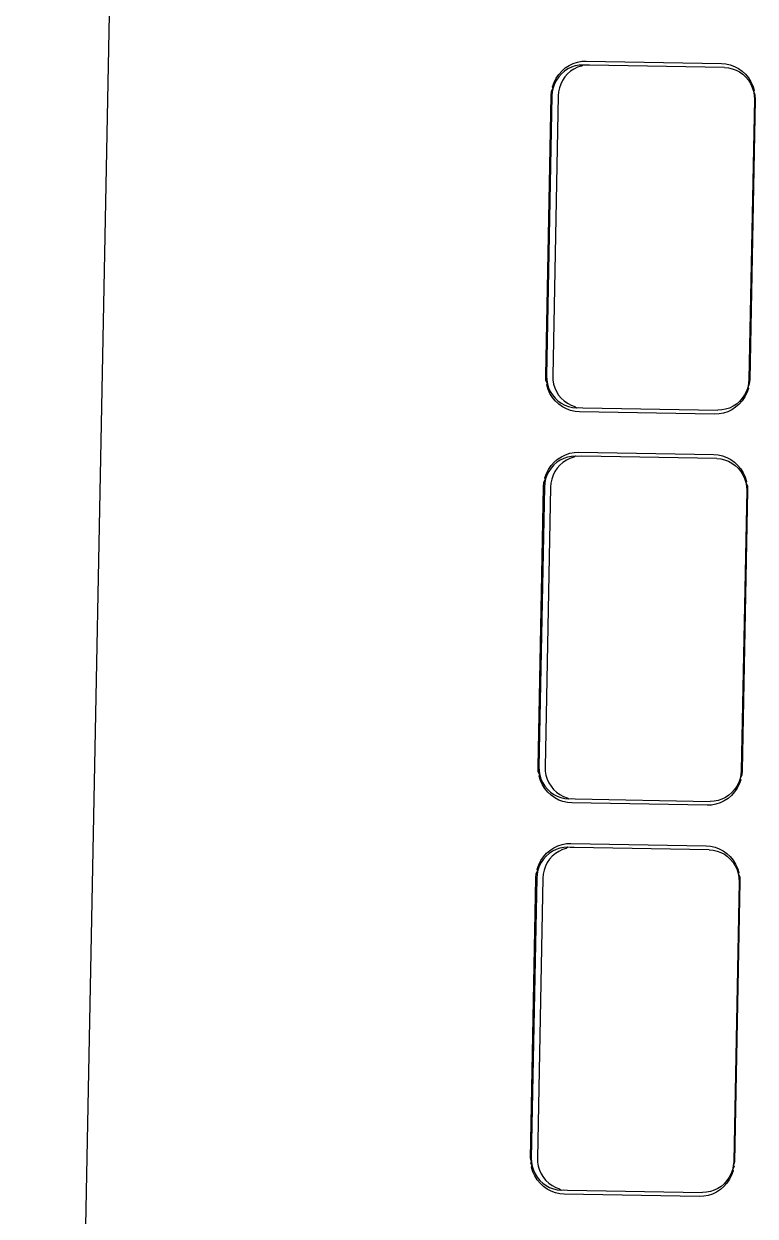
# Model space of a CAD drawing. Header units: millimetres. Extents: x 44692 to 174433, y -26273 to 14445.
# Drawn here: x 148764 to 148796.3, y -16441 to -16388.3 of the extents above; entities that cross this region are included whole.
import ezdxf

# ---------------------------------------------------------------- set-up
doc = ezdxf.new("R2010")
doc.units = ezdxf.units.MM
doc.header["$LTSCALE"] = 100
doc.layers.add('Muebles', color=112, linetype='Continuous')

msp = doc.modelspace()

# ---------------------------------------------------------------- linework, layer by layer
at = {"layer": 'Muebles'}
for p, q in [((148768.812, -16334.527), (148764.006, -16581.09)), ((148787.769, -16390.41), (148787.922, -16390.277)), ((148787.922, -16390.277), (148788.09, -16390.167)), ((148788.196, -16390.241), (148788.036, -16390.319)), ((148788.09, -16390.167), (148788.27, -16390.08)), ((148788.365, -16390.186), (148788.196, -16390.241)), ((148788.27, -16390.08), (148788.46, -16390.017)), ((148788.469, -16390.246), (148788.309, -16390.323)), ((148788.539, -16390.153), (148788.365, -16390.186)), ((148788.46, -16390.017), (148788.656, -16389.981)), ((148788.638, -16390.191), (148788.469, -16390.246)), ((148788.716, -16390.145), (148788.539, -16390.153)), ((148788.716, -16390.145), (148788.638, -16390.191)), ((148788.656, -16389.981), (148788.85, -16389.971)), ((148788.812, -16390.158), (148788.716, -16390.145)), ((148788.989, -16390.15), (148788.812, -16390.158)), ((148788.85, -16389.971), (148794.826, -16390.077)), ((148794.954, -16390.255), (148788.989, -16390.15)), ((148794.826, -16390.077), (148795.019, -16390.093)), ((148794.954, -16390.255), (148795.13, -16390.27)), ((148795.019, -16390.093), (148795.214, -16390.136)), ((148795.13, -16390.27), (148795.303, -16390.308)), ((148795.214, -16390.136), (148795.401, -16390.205)), ((148795.303, -16390.308), (148795.469, -16390.369)), ((148795.401, -16390.205), (148795.578, -16390.299)), ((148795.578, -16390.299), (148795.742, -16390.415)), ((148787.429, -16390.911), (148787.521, -16390.729)), ((148787.531, -16390.818), (148787.45, -16390.979)), ((148787.521, -16390.729), (148787.635, -16390.561)), ((148787.633, -16390.668), (148787.531, -16390.818)), ((148787.752, -16390.534), (148787.633, -16390.668)), ((148787.635, -16390.561), (148787.769, -16390.41)), ((148787.804, -16390.822), (148787.723, -16390.984)), ((148787.887, -16390.417), (148787.752, -16390.534)), ((148787.906, -16390.673), (148787.804, -16390.822)), ((148788.036, -16390.319), (148787.887, -16390.417)), ((148788.025, -16390.539), (148787.906, -16390.673)), ((148788.16, -16390.422), (148788.025, -16390.539)), ((148788.309, -16390.323), (148788.16, -16390.422)), ((148795.469, -16390.369), (148795.626, -16390.453)), ((148795.626, -16390.453), (148795.771, -16390.556)), ((148795.742, -16390.415), (148795.889, -16390.553)), ((148795.771, -16390.556), (148795.902, -16390.678)), ((148795.889, -16390.553), (148796.017, -16390.709)), ((148795.902, -16390.678), (148796.015, -16390.816)), ((148796.015, -16390.816), (148796.111, -16390.969)), ((148796.017, -16390.709), (148796.125, -16390.881)), ((148787.302, -16391.502), (148787.318, -16391.304)), ((148787.318, -16391.304), (148787.39, -16391.15)), ((148787.352, -16391.327), (148787.337, -16391.508)), ((148787.39, -16391.15), (148787.352, -16391.327)), ((148787.361, -16391.104), (148787.429, -16390.911)), ((148787.39, -16391.15), (148787.361, -16391.104)), ((148787.45, -16390.979), (148787.39, -16391.15)), ((148787.625, -16391.332), (148787.61, -16391.513)), ((148787.663, -16391.154), (148787.625, -16391.332)), ((148787.723, -16390.984), (148787.663, -16391.154)), ((148796.111, -16390.969), (148796.186, -16391.133)), ((148796.125, -16390.881), (148796.209, -16391.066)), ((148796.186, -16391.133), (148796.239, -16391.306)), ((148796.209, -16391.066), (148796.27, -16391.261)), ((148796.27, -16391.261), (148796.239, -16391.306)), ((148796.239, -16391.306), (148796.27, -16391.484)), ((148796.239, -16391.306), (148796.305, -16391.462)), ((148787.061, -16403.875), (148787.302, -16391.502)), ((148787.337, -16391.508), (148787.096, -16403.869)), ((148787.61, -16391.513), (148787.369, -16403.874)), ((148796.278, -16391.666), (148796.037, -16404.027)), ((148796.313, -16391.661), (148796.072, -16404.034)), ((148796.27, -16391.484), (148796.278, -16391.666)), ((148796.305, -16391.462), (148796.313, -16391.661)), ((148787.07, -16404.074), (148787.061, -16403.875)), ((148787.096, -16403.869), (148787.104, -16404.051)), ((148787.369, -16403.874), (148787.377, -16404.055)), ((148787.135, -16404.229), (148787.07, -16404.074)), ((148787.104, -16404.051), (148787.135, -16404.229)), ((148787.105, -16404.275), (148787.135, -16404.229)), ((148787.165, -16404.47), (148787.105, -16404.275)), ((148787.135, -16404.229), (148787.188, -16404.402)), ((148787.249, -16404.655), (148787.165, -16404.47)), ((148787.188, -16404.402), (148787.263, -16404.566)), ((148787.377, -16404.055), (148787.408, -16404.234)), ((148787.408, -16404.234), (148787.461, -16404.407)), ((148787.461, -16404.407), (148787.537, -16404.571)), ((148795.984, -16404.385), (148795.924, -16404.556)), ((148796.013, -16404.432), (148795.945, -16404.625)), ((148796.022, -16404.208), (148795.984, -16404.385)), ((148796.056, -16404.232), (148795.984, -16404.385)), ((148795.984, -16404.385), (148796.013, -16404.432)), ((148796.037, -16404.027), (148796.022, -16404.208)), ((148796.072, -16404.034), (148796.056, -16404.232)), ((148787.357, -16404.827), (148787.249, -16404.655)), ((148787.263, -16404.566), (148787.359, -16404.719)), ((148787.485, -16404.983), (148787.357, -16404.827)), ((148787.359, -16404.719), (148787.473, -16404.857)), ((148787.473, -16404.857), (148787.603, -16404.979)), ((148787.633, -16405.121), (148787.485, -16404.983)), ((148787.537, -16404.571), (148787.632, -16404.723)), ((148787.603, -16404.979), (148787.748, -16405.082)), ((148787.632, -16404.723), (148787.746, -16404.862)), ((148787.746, -16404.862), (148787.876, -16404.984)), ((148787.876, -16404.984), (148788.021, -16405.087)), ((148795.622, -16405.001), (148795.487, -16405.118)), ((148795.739, -16404.975), (148795.605, -16405.126)), ((148795.742, -16404.866), (148795.622, -16405.001)), ((148795.853, -16404.807), (148795.739, -16404.975)), ((148795.843, -16404.717), (148795.742, -16404.866)), ((148795.924, -16404.556), (148795.843, -16404.717)), ((148795.945, -16404.625), (148795.853, -16404.807)), ((148787.796, -16405.237), (148787.633, -16405.121)), ((148787.748, -16405.082), (148787.905, -16405.165)), ((148787.973, -16405.331), (148787.796, -16405.237)), ((148787.905, -16405.165), (148788.072, -16405.227)), ((148788.16, -16405.4), (148787.973, -16405.331)), ((148788.021, -16405.087), (148788.178, -16405.17)), ((148788.072, -16405.227), (148788.244, -16405.265)), ((148788.355, -16405.443), (148788.16, -16405.4)), ((148788.178, -16405.17), (148788.345, -16405.232)), ((148788.244, -16405.265), (148788.421, -16405.28)), ((148788.345, -16405.232), (148788.421, -16405.28)), ((148788.548, -16405.46), (148788.355, -16405.443)), ((148788.421, -16405.28), (148788.517, -16405.27)), ((148788.517, -16405.27), (148788.694, -16405.285)), ((148794.524, -16405.565), (148788.548, -16405.46)), ((148788.694, -16405.285), (148794.659, -16405.39)), ((148794.718, -16405.555), (148794.524, -16405.565)), ((148794.835, -16405.381), (148794.659, -16405.39)), ((148794.914, -16405.519), (148794.718, -16405.555)), ((148795.009, -16405.349), (148794.835, -16405.381)), ((148795.104, -16405.457), (148794.914, -16405.519)), ((148795.178, -16405.294), (148795.009, -16405.349)), ((148795.284, -16405.369), (148795.104, -16405.457)), ((148795.338, -16405.216), (148795.178, -16405.294)), ((148795.452, -16405.259), (148795.284, -16405.369)), ((148795.487, -16405.118), (148795.338, -16405.216)), ((148795.605, -16405.126), (148795.452, -16405.259)), ((148787.298, -16407.837), (148787.433, -16407.686)), ((148787.55, -16407.693), (148787.415, -16407.81)), ((148787.433, -16407.686), (148787.585, -16407.554)), ((148787.699, -16407.595), (148787.55, -16407.693)), ((148787.585, -16407.554), (148787.753, -16407.443)), ((148787.859, -16407.517), (148787.699, -16407.595)), ((148787.753, -16407.443), (148787.934, -16407.356)), ((148787.972, -16407.599), (148787.823, -16407.698)), ((148788.028, -16407.462), (148787.859, -16407.517)), ((148787.934, -16407.356), (148788.124, -16407.293)), ((148788.133, -16407.522), (148787.972, -16407.599)), ((148788.202, -16407.43), (148788.028, -16407.462)), ((148788.124, -16407.293), (148788.32, -16407.257)), ((148788.301, -16407.467), (148788.133, -16407.522)), ((148788.379, -16407.421), (148788.202, -16407.43)), ((148788.379, -16407.421), (148788.301, -16407.467)), ((148788.32, -16407.257), (148788.513, -16407.247)), ((148788.475, -16407.434), (148788.379, -16407.421)), ((148788.652, -16407.426), (148788.475, -16407.434)), ((148788.513, -16407.247), (148794.489, -16407.353)), ((148794.617, -16407.531), (148788.652, -16407.426)), ((148794.489, -16407.353), (148794.682, -16407.369)), ((148794.617, -16407.531), (148794.793, -16407.546)), ((148794.682, -16407.369), (148794.877, -16407.413)), ((148794.793, -16407.546), (148794.966, -16407.584)), ((148794.877, -16407.413), (148795.064, -16407.482)), ((148794.966, -16407.584), (148795.132, -16407.646)), ((148795.064, -16407.482), (148795.241, -16407.575)), ((148795.132, -16407.646), (148795.289, -16407.729)), ((148795.241, -16407.575), (148795.405, -16407.692)), ((148795.405, -16407.692), (148795.552, -16407.829)), ((148787.025, -16408.38), (148787.092, -16408.187)), ((148787.092, -16408.187), (148787.184, -16408.006)), ((148787.195, -16408.094), (148787.113, -16408.255)), ((148787.184, -16408.006), (148787.298, -16407.837)), ((148787.296, -16407.944), (148787.195, -16408.094)), ((148787.415, -16407.81), (148787.296, -16407.944)), ((148787.468, -16408.098), (148787.386, -16408.26)), ((148787.569, -16407.949), (148787.468, -16408.098)), ((148787.688, -16407.815), (148787.569, -16407.949)), ((148787.823, -16407.698), (148787.688, -16407.815)), ((148795.289, -16407.729), (148795.434, -16407.832)), ((148795.434, -16407.832), (148795.565, -16407.954)), ((148795.552, -16407.829), (148795.681, -16407.985)), ((148795.565, -16407.954), (148795.679, -16408.092)), ((148795.679, -16408.092), (148795.774, -16408.245)), ((148795.681, -16407.985), (148795.788, -16408.157)), ((148795.788, -16408.157), (148795.873, -16408.342)), ((148786.965, -16408.778), (148786.982, -16408.58)), ((148786.982, -16408.58), (148787.053, -16408.426)), ((148787.015, -16408.603), (148787, -16408.784)), ((148787.053, -16408.426), (148787.015, -16408.603)), ((148787.053, -16408.426), (148787.025, -16408.38)), ((148787.113, -16408.255), (148787.053, -16408.426)), ((148787.288, -16408.608), (148787.273, -16408.789)), ((148787.326, -16408.431), (148787.288, -16408.608)), ((148787.386, -16408.26), (148787.326, -16408.431)), ((148795.774, -16408.245), (148795.849, -16408.409)), ((148795.849, -16408.409), (148795.903, -16408.582)), ((148795.873, -16408.342), (148795.933, -16408.537)), ((148795.933, -16408.537), (148795.903, -16408.582)), ((148795.903, -16408.582), (148795.934, -16408.76)), ((148795.903, -16408.582), (148795.968, -16408.739)), ((148795.968, -16408.739), (148795.977, -16408.937)), ((148786.724, -16421.151), (148786.965, -16408.778)), ((148787, -16408.784), (148786.759, -16421.145)), ((148787.273, -16408.789), (148787.032, -16421.15)), ((148795.942, -16408.942), (148795.701, -16421.303)), ((148795.977, -16408.937), (148795.736, -16421.31)), ((148795.934, -16408.76), (148795.942, -16408.942)), ((148786.733, -16421.35), (148786.724, -16421.151)), ((148786.798, -16421.505), (148786.733, -16421.35)), ((148786.759, -16421.145), (148786.767, -16421.327)), ((148786.767, -16421.327), (148786.798, -16421.505)), ((148787.032, -16421.15), (148787.04, -16421.331)), ((148787.04, -16421.331), (148787.071, -16421.51)), ((148795.701, -16421.303), (148795.686, -16421.484)), ((148795.736, -16421.31), (148795.719, -16421.509)), ((148786.768, -16421.551), (148786.798, -16421.505)), ((148786.828, -16421.746), (148786.768, -16421.551)), ((148786.798, -16421.505), (148786.852, -16421.678)), ((148786.913, -16421.931), (148786.828, -16421.746)), ((148786.852, -16421.678), (148786.927, -16421.842)), ((148786.927, -16421.842), (148787.022, -16421.995)), ((148787.071, -16421.51), (148787.125, -16421.683)), ((148787.125, -16421.683), (148787.2, -16421.847)), ((148787.2, -16421.847), (148787.295, -16421.999)), ((148795.587, -16421.832), (148795.506, -16421.993)), ((148795.608, -16421.901), (148795.517, -16422.083)), ((148795.648, -16421.661), (148795.587, -16421.832)), ((148795.676, -16421.709), (148795.608, -16421.901)), ((148795.686, -16421.484), (148795.648, -16421.661)), ((148795.719, -16421.509), (148795.648, -16421.661)), ((148795.648, -16421.661), (148795.676, -16421.709)), ((148787.02, -16422.103), (148786.913, -16421.931)), ((148787.149, -16422.259), (148787.02, -16422.103)), ((148787.022, -16421.995), (148787.136, -16422.133)), ((148787.136, -16422.133), (148787.267, -16422.255)), ((148787.296, -16422.397), (148787.149, -16422.259)), ((148787.267, -16422.255), (148787.412, -16422.358)), ((148787.295, -16421.999), (148787.409, -16422.138)), ((148787.459, -16422.513), (148787.296, -16422.397)), ((148787.409, -16422.138), (148787.54, -16422.26)), ((148787.412, -16422.358), (148787.569, -16422.441)), ((148787.54, -16422.26), (148787.685, -16422.363)), ((148787.685, -16422.363), (148787.842, -16422.446)), ((148795.15, -16422.394), (148795.001, -16422.492)), ((148795.268, -16422.403), (148795.116, -16422.535)), ((148795.286, -16422.277), (148795.15, -16422.394)), ((148795.402, -16422.251), (148795.268, -16422.403)), ((148795.405, -16422.143), (148795.286, -16422.277)), ((148795.517, -16422.083), (148795.402, -16422.251)), ((148795.506, -16421.993), (148795.405, -16422.143)), ((148787.636, -16422.607), (148787.459, -16422.513)), ((148787.569, -16422.441), (148787.735, -16422.503)), ((148787.824, -16422.676), (148787.636, -16422.607)), ((148787.735, -16422.503), (148787.908, -16422.541)), ((148788.018, -16422.719), (148787.824, -16422.676)), ((148787.842, -16422.446), (148788.008, -16422.508)), ((148787.908, -16422.541), (148788.084, -16422.556)), ((148788.008, -16422.508), (148788.084, -16422.556)), ((148788.211, -16422.736), (148788.018, -16422.719)), ((148788.084, -16422.556), (148788.181, -16422.546)), ((148788.181, -16422.546), (148788.357, -16422.561)), ((148794.188, -16422.841), (148788.211, -16422.736)), ((148788.357, -16422.561), (148794.322, -16422.666)), ((148794.381, -16422.832), (148794.188, -16422.841)), ((148794.499, -16422.657), (148794.322, -16422.666)), ((148794.577, -16422.795), (148794.381, -16422.832)), ((148794.673, -16422.625), (148794.499, -16422.657)), ((148794.767, -16422.733), (148794.577, -16422.795)), ((148794.841, -16422.57), (148794.673, -16422.625)), ((148794.948, -16422.646), (148794.767, -16422.733)), ((148795.001, -16422.492), (148794.841, -16422.57)), ((148795.116, -16422.535), (148794.948, -16422.646)), ((148787.787, -16424.57), (148787.983, -16424.533)), ((148787.983, -16424.533), (148788.176, -16424.524)), ((148788.176, -16424.524), (148794.153, -16424.629)), ((148786.961, -16425.114), (148787.096, -16424.962)), ((148787.214, -16424.969), (148787.078, -16425.086)), ((148787.096, -16424.962), (148787.248, -16424.83)), ((148787.363, -16424.871), (148787.214, -16424.969)), ((148787.248, -16424.83), (148787.416, -16424.719)), ((148787.487, -16424.974), (148787.351, -16425.091)), ((148787.523, -16424.793), (148787.363, -16424.871)), ((148787.416, -16424.719), (148787.597, -16424.632)), ((148787.636, -16424.876), (148787.487, -16424.974)), ((148787.691, -16424.738), (148787.523, -16424.793)), ((148787.597, -16424.632), (148787.787, -16424.57)), ((148787.796, -16424.798), (148787.636, -16424.876)), ((148787.865, -16424.706), (148787.691, -16424.738)), ((148787.964, -16424.743), (148787.796, -16424.798)), ((148788.042, -16424.697), (148787.865, -16424.706)), ((148788.042, -16424.697), (148787.964, -16424.743)), ((148788.138, -16424.71), (148788.042, -16424.697)), ((148788.315, -16424.702), (148788.138, -16424.71)), ((148794.28, -16424.807), (148788.315, -16424.702)), ((148794.153, -16424.629), (148794.346, -16424.645)), ((148794.28, -16424.807), (148794.456, -16424.822)), ((148794.346, -16424.645), (148794.54, -16424.689)), ((148794.456, -16424.822), (148794.629, -16424.86)), ((148794.54, -16424.689), (148794.728, -16424.758)), ((148794.629, -16424.86), (148794.795, -16424.922)), ((148794.728, -16424.758), (148794.905, -16424.851)), ((148794.795, -16424.922), (148794.952, -16425.005)), ((148794.905, -16424.851), (148795.068, -16424.968)), ((148794.952, -16425.005), (148795.097, -16425.108)), ((148795.068, -16424.968), (148795.215, -16425.105)), ((148786.688, -16425.656), (148786.756, -16425.464)), ((148786.777, -16425.531), (148786.716, -16425.702)), ((148786.756, -16425.464), (148786.847, -16425.282)), ((148786.858, -16425.37), (148786.777, -16425.531)), ((148786.847, -16425.282), (148786.961, -16425.114)), ((148786.959, -16425.22), (148786.858, -16425.37)), ((148787.078, -16425.086), (148786.959, -16425.22)), ((148787.05, -16425.536), (148786.989, -16425.707)), ((148787.131, -16425.374), (148787.05, -16425.536)), ((148787.232, -16425.225), (148787.131, -16425.374)), ((148787.351, -16425.091), (148787.232, -16425.225)), ((148795.097, -16425.108), (148795.228, -16425.23)), ((148795.215, -16425.105), (148795.344, -16425.262)), ((148795.228, -16425.23), (148795.342, -16425.368)), ((148795.342, -16425.368), (148795.437, -16425.521)), ((148795.344, -16425.262), (148795.451, -16425.434)), ((148795.437, -16425.521), (148795.512, -16425.685)), ((148795.451, -16425.434), (148795.536, -16425.619)), ((148786.387, -16438.428), (148786.628, -16426.055)), ((148786.663, -16426.06), (148786.422, -16438.421)), ((148786.628, -16426.055), (148786.645, -16425.856)), ((148786.645, -16425.856), (148786.716, -16425.702)), ((148786.678, -16425.879), (148786.663, -16426.06)), ((148786.716, -16425.702), (148786.678, -16425.879)), ((148786.716, -16425.702), (148786.688, -16425.656)), ((148786.936, -16426.065), (148786.695, -16438.426)), ((148786.951, -16425.884), (148786.936, -16426.065)), ((148786.989, -16425.707), (148786.951, -16425.884)), ((148795.512, -16425.685), (148795.566, -16425.858)), ((148795.536, -16425.619), (148795.596, -16425.813)), ((148795.596, -16425.813), (148795.566, -16425.858)), ((148795.566, -16425.858), (148795.597, -16426.036)), ((148795.566, -16425.858), (148795.631, -16426.015)), ((148795.597, -16426.036), (148795.605, -16426.218)), ((148795.631, -16426.015), (148795.64, -16426.213)), ((148795.605, -16426.218), (148795.364, -16438.579)), ((148795.64, -16426.213), (148795.399, -16438.587)), ((148786.43, -16438.603), (148786.387, -16438.428)), ((148786.396, -16438.626), (148786.43, -16438.603)), ((148786.461, -16438.781), (148786.396, -16438.626)), ((148786.422, -16438.421), (148786.43, -16438.603)), ((148786.43, -16438.603), (148786.461, -16438.781)), ((148786.695, -16438.426), (148786.703, -16438.607)), ((148786.703, -16438.607), (148786.734, -16438.786)), ((148795.349, -16438.76), (148795.311, -16438.937)), ((148795.364, -16438.579), (148795.349, -16438.76)), ((148795.399, -16438.587), (148795.349, -16438.76)), ((148795.349, -16438.76), (148795.382, -16438.785)), ((148786.431, -16438.828), (148786.461, -16438.781)), ((148786.491, -16439.023), (148786.431, -16438.828)), ((148786.461, -16438.781), (148786.515, -16438.954)), ((148786.576, -16439.208), (148786.491, -16439.023)), ((148786.515, -16438.954), (148786.59, -16439.118)), ((148786.683, -16439.38), (148786.576, -16439.208)), ((148786.59, -16439.118), (148786.685, -16439.271)), ((148786.685, -16439.271), (148786.799, -16439.409)), ((148786.734, -16438.786), (148786.788, -16438.959)), ((148786.788, -16438.959), (148786.863, -16439.123)), ((148786.863, -16439.123), (148786.958, -16439.275)), ((148786.958, -16439.275), (148787.072, -16439.414)), ((148795.169, -16439.269), (148795.068, -16439.419)), ((148795.251, -16439.108), (148795.169, -16439.269)), ((148795.272, -16439.177), (148795.18, -16439.359)), ((148795.311, -16438.937), (148795.251, -16439.108)), ((148795.339, -16438.985), (148795.272, -16439.177)), ((148795.382, -16438.785), (148795.311, -16438.937)), ((148795.311, -16438.937), (148795.339, -16438.985)), ((148786.812, -16439.536), (148786.683, -16439.38)), ((148786.799, -16439.409), (148786.93, -16439.531)), ((148786.959, -16439.673), (148786.812, -16439.536)), ((148786.93, -16439.531), (148787.075, -16439.634)), ((148787.123, -16439.79), (148786.959, -16439.673)), ((148787.072, -16439.414), (148787.203, -16439.536)), ((148787.075, -16439.634), (148787.232, -16439.717)), ((148787.3, -16439.883), (148787.123, -16439.79)), ((148787.203, -16439.536), (148787.348, -16439.639)), ((148787.232, -16439.717), (148787.398, -16439.779)), ((148787.348, -16439.639), (148787.505, -16439.722)), ((148787.398, -16439.779), (148787.571, -16439.817)), ((148787.505, -16439.722), (148787.671, -16439.784)), ((148787.671, -16439.784), (148787.747, -16439.832)), ((148794.665, -16439.768), (148794.504, -16439.846)), ((148794.779, -16439.811), (148794.611, -16439.922)), ((148794.814, -16439.67), (148794.665, -16439.768)), ((148794.931, -16439.679), (148794.779, -16439.811)), ((148794.949, -16439.553), (148794.814, -16439.67)), ((148795.066, -16439.527), (148794.931, -16439.679)), ((148795.068, -16439.419), (148794.949, -16439.553)), ((148795.18, -16439.359), (148795.066, -16439.527)), ((148787.487, -16439.952), (148787.3, -16439.883)), ((148787.682, -16439.996), (148787.487, -16439.952)), ((148787.571, -16439.817), (148787.747, -16439.832)), ((148787.875, -16440.012), (148787.682, -16439.996)), ((148787.747, -16439.832), (148787.844, -16439.822)), ((148787.844, -16439.822), (148788.02, -16439.837)), ((148793.851, -16440.118), (148787.875, -16440.012)), ((148788.02, -16439.837), (148793.985, -16439.942)), ((148794.044, -16440.108), (148793.851, -16440.118)), ((148794.162, -16439.933), (148793.985, -16439.942)), ((148794.24, -16440.072), (148794.044, -16440.108)), ((148794.336, -16439.901), (148794.162, -16439.933)), ((148794.43, -16440.009), (148794.24, -16440.072)), ((148794.504, -16439.846), (148794.336, -16439.901)), ((148794.611, -16439.922), (148794.43, -16440.009))]:
    msp.add_line(p, q, dxfattribs=at)

doc.saveas('drawing.dxf')
